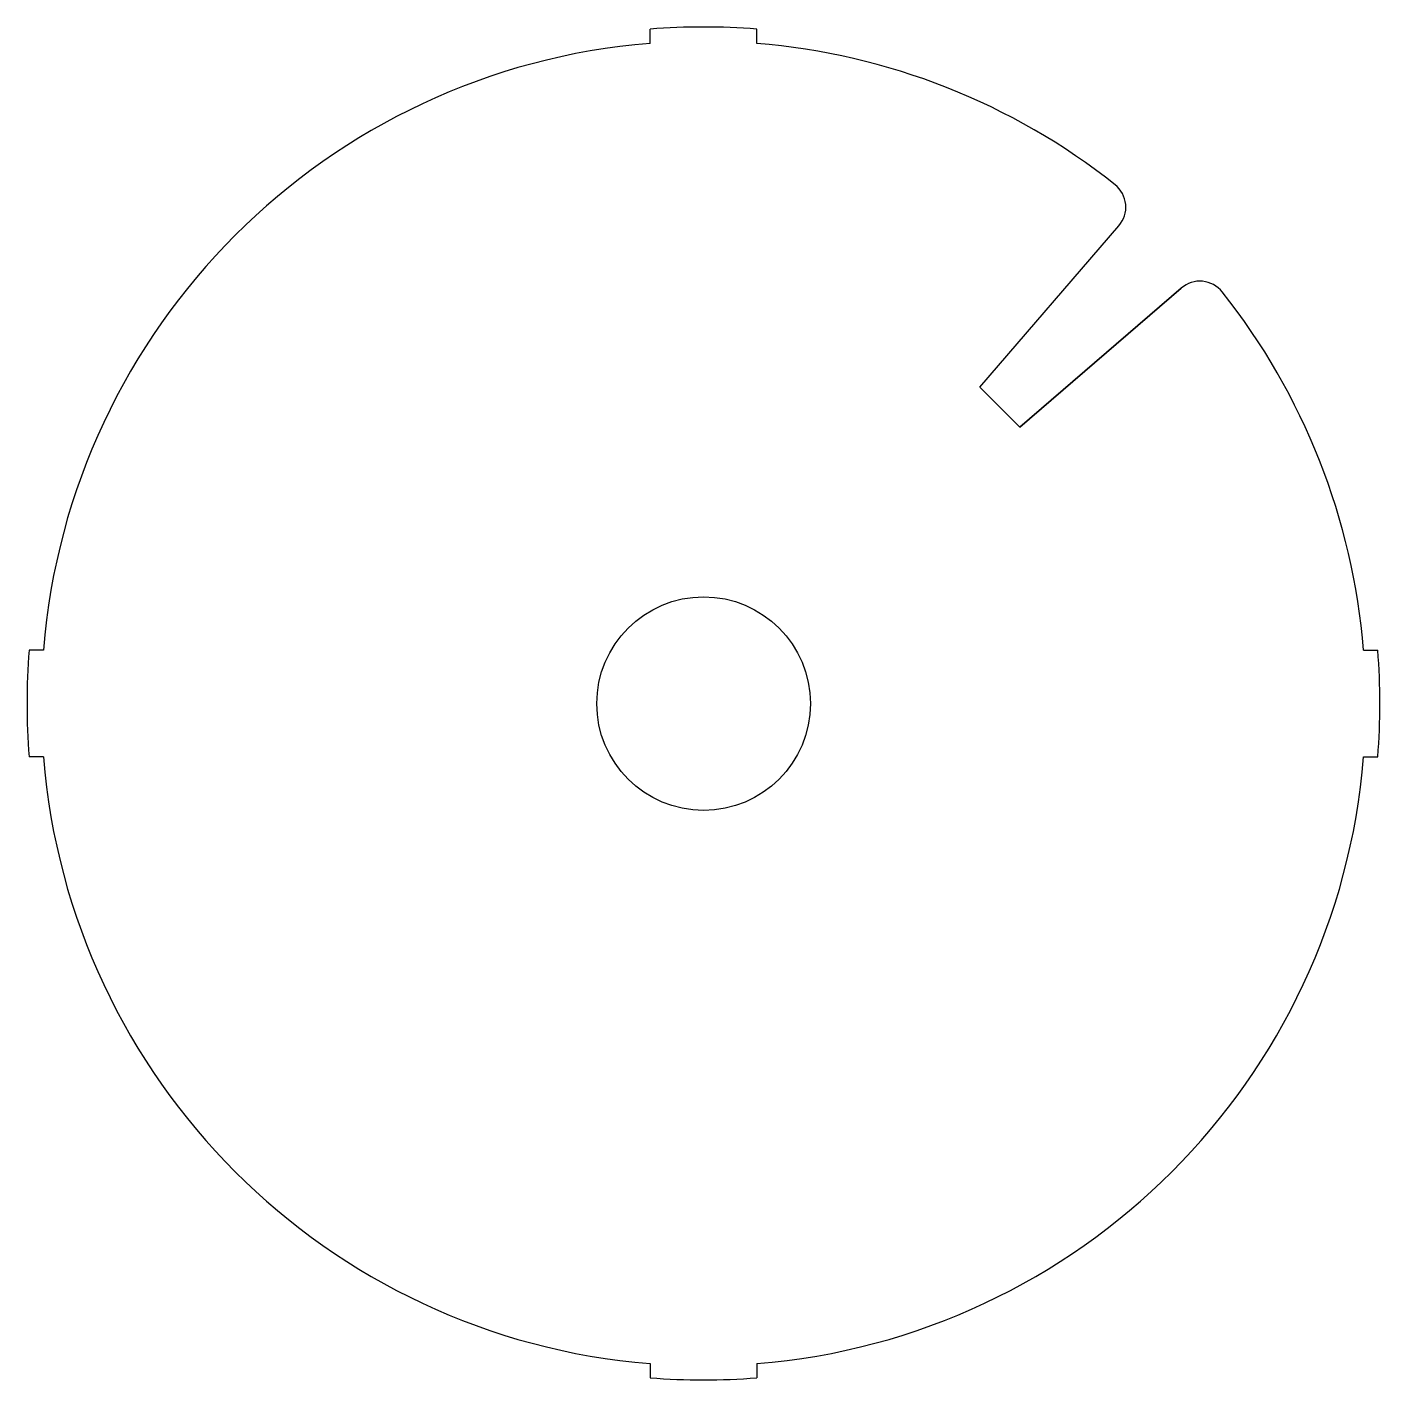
# Model space of a CAD drawing. Header units: millimetres. Extents: x -95 to 95, y -95 to 95.
import ezdxf

# ---------------------------------------------------------------- set-up
doc = ezdxf.new("R2010")
doc.units = ezdxf.units.MM
doc.layers.get('0').update_dxf_attribs({"linetype": 'CONTINUOUS'})

msp = doc.modelspace()

# ---------------------------------------------------------------- linework, layer by layer
for p, q in [((-7.54, 92.74), (-7.54, 94.74)), ((7.46, 92.74), (7.46, 94.74)), ((38.76, 44.45), (58.29, 67.14)), ((44.38, 38.83), (67.07, 58.36)), ((67.07, 58.36), (44.38, 38.83)), ((44.38, 38.83), (38.76, 44.45)), ((-92.74, 7.54), (-94.74, 7.54)), ((92.67, 7.54), (94.67, 7.54)), ((-92.74, -7.46), (-94.74, -7.46)), ((92.67, -7.46), (94.67, -7.46)), ((-7.54, -92.67), (-7.54, -94.67)), ((7.46, -92.67), (7.46, -94.67))]:
    msp.add_line(p, q)
msp.add_circle((-0.02, 0.02), 15)
for centre, radius, start, end in [((-0.04, 0.04), 95, 85.4719, 94.5281), ((-0.02, 0.02), 93.03, 94.6353, 175.3647), ((-0.06, -0.01), 93.05, 51.5804, 85.3593), ((55.28, 69.76), 4, -41, 51.577), ((55.28, 69.76), 4, -41, 51.577), ((69.69, 55.35), 4, 38.423, 131), ((-0.1, 0), 93.07, 4.6446, 38.4157), ((-0.04, 0.04), 95, 175.4719, 184.5281), ((-0.04, 0.04), 95, -4.5281, 4.5281), ((-0.02, 0.05), 93.03, 184.6353, 265.3647), ((-0.05, 0.05), 93.03, 274.6353, 355.3647), ((-0.04, 0.04), 95, 265.4719, 274.5281)]:
    msp.add_arc(centre, radius, start, end)

doc.saveas('drawing.dxf')
